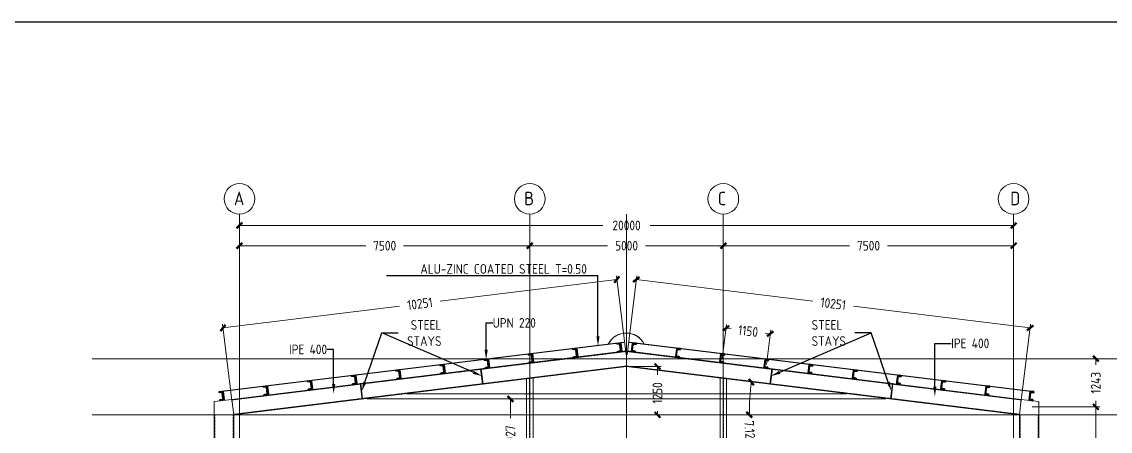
# Model space of a CAD drawing. Header units: millimetres. Extents: x -388065 to 2372687422, y -192755 to 667797.
# Drawn here: x 536351 to 564472, y 627740 to 638332 of the extents above; entities that cross this region are included whole.
import ezdxf
from ezdxf import colors
from ezdxf.entities.mleader import LeaderData, LeaderLine
from ezdxf.math import Vec2, Vec3

# ---------------------------------------------------------------- set-up
doc = ezdxf.new("R2010")
doc.units = ezdxf.units.MM
doc.linetypes.add('HIDDEN2', pattern=[4.7625, 3.175, -1.5875])
for name, color, linetype, lineweight in [('S-BEAM', 12, 'Continuous', 9), ('STR-DIM', 1, 'Continuous', 9), ('STR-GRID', 248, 'Continuous', 9), ('STR-STEEL_IN_SEC', 6, 'Continuous', 15), ('STR-STEEL_IN_SEC_HIDD', 6, 'HIDDEN2', 15), ('STR-TEXT', 7, 'Continuous', 9)]:
    doc.layers.add(name, color=color, linetype=linetype, lineweight=lineweight)
doc.styles.add('MINA_MM_ANNOT_PLAN', font='dim.shx', dxfattribs={"height": 350})
doc.styles.add('MINA_MM_LAYOUT', font='dim.shx', dxfattribs={"height": 250})
doc.dimstyles.new('MINA_MM_LAYOUT', dxfattribs={"dimtxt": 250, "dimasz": 150, "dimexe": 100, "dimexo": 100, "dimgap": 50, "dimtad": 0, "dimdec": 0, "dimzin": 0, "dimdsep": 46, "dimtxsty": 'MINA_MM_LAYOUT', "dimblk": 'ARCHTICK', "dimcen": 0.09, "dimclrd": 256, "dimclre": 256, "dimclrt": 7, "dimadec": 0, "dimazin": 0, "dimtfac": 1, "dimtdec": 0, "dimtix": 1, "dimtofl": 0, "dimtmove": 0, "dimatfit": 0, "dimfxl": 1, "dimtolj": 1, "dimtzin": 0, "dimlwd": -1, "dimlwe": -1, "dimarcsym": 0})

# ---------------------------------------------------------------- blocks, each defined once
blk = doc.blocks.new('_ARCHTICK')
at = {"color": 0, "linetype": 'ByBlock', "const_width": 0.4}
blk.add_lwpolyline([(-0.5, -0.5), (0.5, 0.5)], dxfattribs=at)
blk = doc.blocks.new('*D1696')
at = {"layer": 'Defpoints', "color": 0, "ltscale": 10, "transparency": 16777216}
for p in [(551976, 629416), (551976, 628166), (552774, 628166)]:
    blk.add_point(p, dxfattribs=at)
at = {"layer": 'STR-DIM', "ltscale": 10, "transparency": 16777216}
for p, q in [((552076, 629416), (552874, 629416)), ((552774, 629416), (552774, 629197)), ((552774, 628166), (552774, 628263)), ((552076, 628166), (552874, 628166))]:
    blk.add_line(p, q, dxfattribs=at)
at = {"layer": 'STR-DIM', "ltscale": 10, "transparency": 16777216, "xscale": 150, "yscale": 150, "zscale": 150}
for p, rotation in [((552774, 629416), 90), ((552774, 628166), 270)]:
    blk.add_blockref('_ARCHTICK', p, dxfattribs=dict(at, rotation=rotation))
at = {"layer": 'STR-DIM', "color": 7, "ltscale": 10, "transparency": 16777216, "insert": (552774, 628730), "char_height": 250, "attachment_point": 5, "rotation": 90, "style": 'MINA_MM_LAYOUT'}
blk.add_mtext('\\A1;1250', dxfattribs=at)
blk = doc.blocks.new('C2')
at = {"layer": 'STR-STEEL_IN_SEC'}
blk.add_lwpolyline([(549391, 632348), (549391, 617272), (549561, 617272), (549561, 632370)], dxfattribs=at)
at = {"layer": 'STR-STEEL_IN_SEC_HIDD', "ltscale": 0.1}
blk.add_lwpolyline([(549472, 617272), (549480, 617272), (549480, 632359), (549472, 632359)], close=True, dxfattribs=at)
blk = doc.blocks.new('*D2095')
at = {"layer": 'Defpoints', "color": 0, "ltscale": 10, "transparency": 16777216}
for p in [(541976, 636319), (541976, 635941), (561976, 635535)]:
    blk.add_point(p, dxfattribs=at)
at = {"layer": 'STR-DIM', "ltscale": 10, "transparency": 16777216}
for p, q in [((541976, 636041), (541976, 636419)), ((561976, 635635), (561976, 636419)), ((541976, 636319), (551366, 636319)), ((561976, 636319), (552586, 636319))]:
    blk.add_line(p, q, dxfattribs=at)
at = {"layer": 'STR-DIM', "ltscale": 10, "transparency": 16777216, "xscale": 150, "yscale": 150, "zscale": 150, "rotation": 180}
blk.add_blockref('_ARCHTICK', (541976, 636319), dxfattribs=at)
at = {"layer": 'STR-DIM', "ltscale": 10, "transparency": 16777216, "xscale": 150, "yscale": 150, "zscale": 150}
blk.add_blockref('_ARCHTICK', (561976, 636319), dxfattribs=at)
at = {"layer": 'STR-DIM', "color": 7, "ltscale": 10, "transparency": 16777216, "insert": (551976, 636319), "char_height": 250, "attachment_point": 5, "style": 'MINA_MM_LAYOUT'}
blk.add_mtext('\\A1;20000', dxfattribs=at)
blk = doc.blocks.new('*D2096')
at = {"layer": 'Defpoints', "color": 0, "ltscale": 10, "transparency": 16777216}
for p in [(554476, 635795), (561976, 635535), (554476, 635035)]:
    blk.add_point(p, dxfattribs=at)
at = {"layer": 'STR-DIM', "ltscale": 10, "transparency": 16777216}
for p, q in [((554476, 635135), (554476, 635895)), ((561976, 635635), (561976, 635895)), ((554476, 635795), (557736, 635795)), ((561976, 635795), (558716, 635795))]:
    blk.add_line(p, q, dxfattribs=at)
at = {"layer": 'STR-DIM', "ltscale": 10, "transparency": 16777216, "xscale": 150, "yscale": 150, "zscale": 150, "rotation": 180}
blk.add_blockref('_ARCHTICK', (554476, 635795), dxfattribs=at)
at = {"layer": 'STR-DIM', "ltscale": 10, "transparency": 16777216, "xscale": 150, "yscale": 150, "zscale": 150}
blk.add_blockref('_ARCHTICK', (561976, 635795), dxfattribs=at)
at = {"layer": 'STR-DIM', "color": 7, "ltscale": 10, "transparency": 16777216, "insert": (558226, 635795), "char_height": 250, "attachment_point": 5, "style": 'MINA_MM_LAYOUT'}
blk.add_mtext('\\A1;7500', dxfattribs=at)
blk = doc.blocks.new('*D2097')
at = {"layer": 'Defpoints', "color": 0, "transparency": 16777216}
for p in [(541976, 635795), (541976, 635535), (549476, 635035)]:
    blk.add_point(p, dxfattribs=at)
at = {"layer": 'STR-DIM', "transparency": 16777216}
for p, q in [((541976, 635635), (541976, 635895)), ((549476, 635135), (549476, 635895)), ((541976, 635795), (545236, 635795)), ((549476, 635795), (546216, 635795))]:
    blk.add_line(p, q, dxfattribs=at)
at = {"layer": 'STR-DIM', "transparency": 16777216, "xscale": 150, "yscale": 150, "zscale": 150, "rotation": 180}
blk.add_blockref('_ARCHTICK', (541976, 635795), dxfattribs=at)
at = {"layer": 'STR-DIM', "transparency": 16777216, "xscale": 150, "yscale": 150, "zscale": 150}
blk.add_blockref('_ARCHTICK', (549476, 635795), dxfattribs=at)
at = {"layer": 'STR-DIM', "color": 7, "transparency": 16777216, "insert": (545726, 635795), "char_height": 250, "attachment_point": 5, "style": 'MINA_MM_LAYOUT'}
blk.add_mtext('\\A1;7500', dxfattribs=at)
blk = doc.blocks.new('*D2098')
at = {"layer": 'Defpoints', "color": 0, "transparency": 16777216}
for p in [(549476, 635795), (549476, 635035), (554476, 635035)]:
    blk.add_point(p, dxfattribs=at)
at = {"layer": 'STR-DIM', "transparency": 16777216}
for p, q in [((549476, 635135), (549476, 635895)), ((554476, 635135), (554476, 635895)), ((549476, 635795), (551486, 635795)), ((554476, 635795), (552466, 635795))]:
    blk.add_line(p, q, dxfattribs=at)
at = {"layer": 'STR-DIM', "transparency": 16777216, "xscale": 150, "yscale": 150, "zscale": 150, "rotation": 180}
blk.add_blockref('_ARCHTICK', (549476, 635795), dxfattribs=at)
at = {"layer": 'STR-DIM', "transparency": 16777216, "xscale": 150, "yscale": 150, "zscale": 150}
blk.add_blockref('_ARCHTICK', (554476, 635795), dxfattribs=at)
at = {"layer": 'STR-DIM', "color": 7, "transparency": 16777216, "insert": (551976, 635795), "char_height": 250, "attachment_point": 5, "style": 'MINA_MM_LAYOUT'}
blk.add_mtext('\\A1;5000', dxfattribs=at)
blk = doc.blocks.new('*D2099')
at = {"layer": 'Defpoints', "color": 0, "ltscale": 10, "transparency": 16777216}
for p in [(562351, 631628), (563824, 617272), (564099, 617272)]:
    blk.add_point(p, dxfattribs=at)
at = {"layer": 'STR-DIM', "ltscale": 10, "transparency": 16777216}
for p, q in [((562451, 631628), (564199, 631628)), ((564099, 631628), (564099, 625036)), ((564099, 617272), (564099, 623864)), ((563924, 617272), (564199, 617272))]:
    blk.add_line(p, q, dxfattribs=at)
at = {"layer": 'STR-DIM', "ltscale": 10, "transparency": 16777216, "xscale": 150, "yscale": 150, "zscale": 150}
for p, rotation in [((564099, 631628), 90), ((564099, 617272), 270)]:
    blk.add_blockref('_ARCHTICK', p, dxfattribs=dict(at, rotation=rotation))
at = {"layer": 'STR-DIM', "color": 7, "ltscale": 10, "transparency": 16777216, "insert": (564099, 624450), "char_height": 250, "attachment_point": 5, "rotation": 90, "style": 'MINA_MM_LAYOUT'}
blk.add_mtext('\\A1;14357', dxfattribs=at)
blk = doc.blocks.new('*D2100')
at = {"layer": 'Defpoints', "color": 0, "ltscale": 10, "transparency": 16777216}
for p in [(563302, 632872), (564099, 632872), (562351, 631628)]:
    blk.add_point(p, dxfattribs=at)
at = {"layer": 'STR-DIM', "ltscale": 10, "transparency": 16777216}
for p, q in [((563402, 632872), (564199, 632872)), ((564099, 632872), (564099, 632717)), ((562451, 631628), (564199, 631628)), ((564099, 631628), (564099, 631783))]:
    blk.add_line(p, q, dxfattribs=at)
at = {"layer": 'STR-DIM', "ltscale": 10, "transparency": 16777216, "xscale": 150, "yscale": 150, "zscale": 150}
for p, rotation in [((564099, 632872), 90), ((564099, 631628), 270)]:
    blk.add_blockref('_ARCHTICK', p, dxfattribs=dict(at, rotation=rotation))
at = {"layer": 'STR-DIM', "color": 7, "ltscale": 10, "transparency": 16777216, "insert": (564099, 632250), "char_height": 250, "attachment_point": 5, "rotation": 90, "style": 'MINA_MM_LAYOUT'}
blk.add_mtext('\\A1;1243', dxfattribs=at)
blk = doc.blocks.new('*D2101')
at = {"layer": 'Defpoints', "color": 0, "ltscale": 10, "transparency": 16777216}
for p in [(563302, 632872), (563824, 617272), (565255, 617272)]:
    blk.add_point(p, dxfattribs=at)
at = {"layer": 'STR-DIM', "ltscale": 10, "transparency": 16777216}
for p, q in [((563402, 632872), (565355, 632872)), ((565255, 632872), (565255, 625657)), ((565255, 617272), (565255, 624486)), ((563924, 617272), (565355, 617272))]:
    blk.add_line(p, q, dxfattribs=at)
at = {"layer": 'STR-DIM', "ltscale": 10, "transparency": 16777216, "xscale": 150, "yscale": 150, "zscale": 150}
for p, rotation in [((565255, 632872), 90), ((565255, 617272), 270)]:
    blk.add_blockref('_ARCHTICK', p, dxfattribs=dict(at, rotation=rotation))
at = {"layer": 'STR-DIM', "color": 7, "ltscale": 10, "transparency": 16777216, "insert": (565255, 625072), "char_height": 250, "attachment_point": 5, "rotation": 90, "style": 'MINA_MM_LAYOUT'}
blk.add_mtext('\\A1;15600', dxfattribs=at)
blk = doc.blocks.new('*D1705')
at = {"layer": 'Defpoints', "color": 0, "ltscale": 10, "transparency": 16777216}
for p in [(551976, 629416), (555172, 628731), (538171, 628166), (561976, 628166), (574041, 628166)]:
    blk.add_point(p, dxfattribs=at)
at = {"layer": 'STR-DIM', "ltscale": 10, "transparency": 16777216}
blk.add_arc((561976, 628166), 6828, 172.875, 180, dxfattribs=at)
at = {"layer": 'STR-DIM', "ltscale": 10, "transparency": 16777216, "xscale": 150, "yscale": 150, "zscale": 150}
for p, rotation in [((555201, 629012), 82.8749836510991), ((555148, 628166), 269.9999999999999)]:
    blk.add_blockref('_ARCHTICK', p, dxfattribs=dict(at, rotation=rotation))
at = {"layer": 'STR-DIM', "color": 7, "ltscale": 10, "transparency": 16777216, "insert": (555168, 627643), "char_height": 250, "attachment_point": 5, "rotation": 274.3912, "style": 'MINA_MM_LAYOUT'}
blk.add_mtext('\\A1;7.125°', dxfattribs=at)
blk = doc.blocks.new('*D2110')
at = {"layer": 'Defpoints', "color": 0, "ltscale": 10, "transparency": 16777216}
for p in [(549391, 628578), (548975, 626651), (549391, 626651)]:
    blk.add_point(p, dxfattribs=at)
at = {"layer": 'STR-DIM', "ltscale": 10, "transparency": 16777216}
for p, q in [((549291, 628578), (548875, 628578)), ((548975, 628578), (548975, 628081)), ((548975, 626651), (548975, 627147)), ((549291, 626651), (548875, 626651))]:
    blk.add_line(p, q, dxfattribs=at)
at = {"layer": 'STR-DIM', "ltscale": 10, "transparency": 16777216, "xscale": 150, "yscale": 150, "zscale": 150}
for p, rotation in [((548975, 628578), 90), ((548975, 626651), 270)]:
    blk.add_blockref('_ARCHTICK', p, dxfattribs=dict(at, rotation=rotation))
at = {"layer": 'STR-DIM', "color": 7, "ltscale": 10, "transparency": 16777216, "insert": (548975, 627614), "char_height": 250, "attachment_point": 5, "rotation": 90, "style": 'MINA_MM_LAYOUT'}
blk.add_mtext('\\A1;1927', dxfattribs=at)
blk = doc.blocks.new('*D2428')
at = {"layer": 'Defpoints', "color": 0, "ltscale": 10, "transparency": 16777216}
for p in [(551976, 629416), (551976, 628166), (552774, 628166)]:
    blk.add_point(p, dxfattribs=at)
at = {"layer": 'STR-DIM', "ltscale": 10, "transparency": 16777216}
for p, q in [((552076, 629416), (552874, 629416)), ((552774, 629416), (552774, 629197)), ((552774, 628166), (552774, 628263)), ((552076, 628166), (552874, 628166))]:
    blk.add_line(p, q, dxfattribs=at)
at = {"layer": 'STR-DIM', "ltscale": 10, "transparency": 16777216, "xscale": 150, "yscale": 150, "zscale": 150}
for p, rotation in [((552774, 629416), 90), ((552774, 628166), 270)]:
    blk.add_blockref('_ARCHTICK', p, dxfattribs=dict(at, rotation=rotation))
at = {"layer": 'STR-DIM', "color": 7, "ltscale": 10, "transparency": 16777216, "insert": (552774, 628730), "char_height": 250, "attachment_point": 5, "rotation": 90, "style": 'MINA_MM_LAYOUT'}
blk.add_mtext('\\A1;1250', dxfattribs=at)
blk = doc.blocks.new('*D2431')
at = {"layer": 'Defpoints', "color": 0, "ltscale": 10, "transparency": 16777216}
for p in [(552228, 631665), (551976, 629616), (562150, 628364)]:
    blk.add_point(p, dxfattribs=at)
at = {"layer": 'STR-DIM', "ltscale": 10, "transparency": 16777216}
for p, q in [((551988, 629715), (552240, 631764)), ((552228, 631665), (556787, 631104)), ((562403, 630413), (557843, 630974)), ((562163, 628463), (562415, 630513))]:
    blk.add_line(p, q, dxfattribs=at)
at = {"layer": 'STR-DIM', "ltscale": 10, "transparency": 16777216, "xscale": 150, "yscale": 150, "zscale": 150}
for p, rotation in [((552228, 631665), 172.9876025701815), ((562403, 630413), 352.9876025701815)]:
    blk.add_blockref('_ARCHTICK', p, dxfattribs=dict(at, rotation=rotation))
at = {"layer": 'STR-DIM', "color": 7, "ltscale": 10, "transparency": 16777216, "insert": (557315, 631039), "char_height": 250, "attachment_point": 5, "rotation": 352.9876, "style": 'MINA_MM_LAYOUT'}
blk.add_mtext('\\A1;10251', dxfattribs=at)
blk = doc.blocks.new('U-Channels - UPN140-V47-Section B')
at = {"layer": 'S-BEAM'}
h = blk.add_hatch(dxfattribs=at)
h.set_pattern_fill('FP_3', color=256, style=0, pattern_type=2)
h.set_pattern_definition([(45, (-21434.12, 5157.95), (-125.7236, 125.7236), []), (45, (-21434.12, 5348.45), (-125.7236, 125.7236), [])])
h.paths.add_polyline_path([(-18754, 15376), (-18754, 15379), (-18755, 15383), (-18758, 15385), (-18797, 15392), (-18803, 15396), (-18805, 15403), (-18794, 15500), (-18791, 15507), (-18784, 15509), (-18744, 15508), (-18741, 15509), (-18739, 15512), (-18739, 15515), (-18799, 15522), (-18814, 15383)], flags=0)
at = {"layer": 'S-BEAM', "lineweight": 40}
for p, q in [((-18799, 15522), (-18814, 15383)), ((-18805, 15403), (-18794, 15500)), ((-18739, 15515), (-18799, 15522)), ((-18758, 15385), (-18797, 15392)), ((-18784, 15509), (-18744, 15508)), ((-18739, 15512), (-18739, 15515)), ((-18814, 15383), (-18754, 15376)), ((-18754, 15376), (-18754, 15379))]:
    blk.add_line(p, q, dxfattribs=at)
for centre, radius, start, end in [((-18795, 15402), 10, 173.73, 259.1561), ((-18784, 15499), 10, 88.3039, 173.73), ((-18744, 15513), 5, 268.3039, 353.73), ((-18759, 15380), 5, 353.73, 79.1561)]:
    blk.add_arc(centre, radius, start, end, dxfattribs=at)
blk = doc.blocks.new('*U2425')
at = {"layer": 'S-BEAM', "xscale": 1.571428571428572, "yscale": 1.571428571428572, "zscale": 1.571428571428572, "rotation": 6.280724978013015}
blk.add_blockref('U-Channels - UPN140-V47-Section B', (32162, -20794), dxfattribs=at)
blk = doc.blocks.new('*U2426')
at = {"layer": 'STR-DIM', "color": 0, "linetype": 'ByBlock', "lineweight": -2, "transparency": 16777216}
for p, rotation in [((551976, 633075), 352.8749836511007), ((553117, 632932), 352.8749836510978), ((554258, 632789), 352.8749836510978), ((555399, 632647), 352.8749836510978), ((556540, 632504), 352.8749836510978), ((557682, 632361), 352.8749836510978), ((558823, 632219), 352.8749836510978), ((559964, 632076), 352.8749836510978), ((561105, 631934), 352.8749836510978), ((562246, 631791), 352.8749836510978)]:
    blk.add_blockref('*U2425', p, dxfattribs=dict(at, rotation=rotation))
blk = doc.blocks.new('*D2436')
at = {"layer": 'Defpoints', "color": 0, "ltscale": 10, "transparency": 16777216}
for p in [(555687, 630261), (554434, 629511), (555576, 629369)]:
    blk.add_point(p, dxfattribs=at)
at = {"layer": 'STR-DIM', "ltscale": 10, "transparency": 16777216}
for p, q in [((554447, 629611), (554558, 630503)), ((554546, 630404), (554677, 630387)), ((555687, 630261), (555556, 630278)), ((555588, 629468), (555700, 630360))]:
    blk.add_line(p, q, dxfattribs=at)
at = {"layer": 'STR-DIM', "ltscale": 10, "transparency": 16777216, "xscale": 150, "yscale": 150, "zscale": 150}
for p, rotation in [((554546, 630404), 172.8749836510982), ((555687, 630261), 352.8749836510981)]:
    blk.add_blockref('_ARCHTICK', p, dxfattribs=dict(at, rotation=rotation))
at = {"layer": 'STR-DIM', "color": 7, "ltscale": 10, "transparency": 16777216, "insert": (555117, 630332), "char_height": 250, "attachment_point": 5, "rotation": 352.875, "style": 'MINA_MM_LAYOUT'}
blk.add_mtext('\\A1;1150', dxfattribs=at)
blk = doc.blocks.new('*U2423')
at = {"layer": 'S-BEAM', "xscale": 1.571428571428572, "yscale": 1.571428571428572, "zscale": 1.571428571428572, "rotation": 6.280724978013015}
blk.add_blockref('U-Channels - UPN140-V47-Section B', (32162, -20794), dxfattribs=at)
blk = doc.blocks.new('*U2424')
at = {"layer": 'STR-DIM', "color": 0, "linetype": 'ByBlock', "lineweight": -2, "transparency": 16777216}
for p, rotation in [((551976, 633075), 352.8749836511007), ((553117, 632932), 352.8749836510978), ((554258, 632789), 352.8749836510978), ((555399, 632647), 352.8749836510978), ((556540, 632504), 352.8749836510978), ((557682, 632361), 352.8749836510978), ((558823, 632219), 352.8749836510978), ((559964, 632076), 352.8749836510978), ((561105, 631934), 352.8749836510978), ((562246, 631791), 352.8749836510978)]:
    blk.add_blockref('*U2423', p, dxfattribs=dict(at, rotation=rotation))
blk = doc.blocks.new('*D2427')
at = {"layer": 'Defpoints', "color": 0, "ltscale": 10, "transparency": 16777216}
for p in [(551724, 631665), (551976, 629616), (541802, 628364)]:
    blk.add_point(p, dxfattribs=at)
at = {"layer": 'STR-DIM', "ltscale": 10, "transparency": 16777216}
for p, q in [((551724, 631665), (547165, 631104)), ((551964, 629715), (551712, 631764)), ((541549, 630413), (546109, 630974)), ((541789, 628463), (541537, 630513))]:
    blk.add_line(p, q, dxfattribs=at)
at = {"layer": 'STR-DIM', "ltscale": 10, "transparency": 16777216, "xscale": 150, "yscale": 150, "zscale": 150}
for p, rotation in [((551724, 631665), 7.012397429818579), ((541549, 630413), 187.0123974298186)]:
    blk.add_blockref('_ARCHTICK', p, dxfattribs=dict(at, rotation=rotation))
at = {"layer": 'STR-DIM', "color": 7, "ltscale": 10, "transparency": 16777216, "insert": (546637, 631039), "char_height": 250, "attachment_point": 5, "rotation": 7.0124, "style": 'MINA_MM_LAYOUT'}
blk.add_mtext('\\A1;10251', dxfattribs=at)
blk = doc.blocks.new('SECTION GRID')
at = {"layer": 'STR-GRID', "ltscale": 10}
for p, q in [((541976, 636611), (541976, 614954.8)), ((549476, 636611), (549476, 614954.8)), ((551976, 636611), (551976, 614954.8)), ((554476, 636611), (554476, 614954.8)), ((561976, 636611), (561976, 614954.8)), ((574040.8, 632871.5), (538171.2, 632871.5)), ((574040.8, 631421.5), (538171.2, 631421.5))]:
    blk.add_line(p, q, dxfattribs=at)
for centre in [(541976, 637007.1), (549476, 637007.1), (554476, 637007.1), (561976, 637007.1)]:
    blk.add_circle(centre, 396.1, dxfattribs=at)
at = {"layer": 'STR-TEXT', "char_height": 350, "attachment_point": 1, "style": 'MINA_MM_ANNOT_PLAN'}
for s, insert in [('A', (541833, 637191.6)), ('B', (549333, 637191.6)), ('C', (554333, 637191.6)), ('D', (561889.2, 637191.6))]:
    blk.add_mtext_dynamic_manual_height_columns(s, width=668.667, gutter_width=12.5, heights=[0], dxfattribs=dict(at, insert=insert))
at = {"layer": 'STR-DIM', "ltscale": 10}
for base, p2, picture, middle in [((541976, 636318.7), (541976, 635940.9), '*D2095', (551976, 636318.7)), ((554476, 635794.6), (554476, 635034.8), '*D2096', (558226, 635794.6))]:
    dim = blk.add_linear_dim(base=base, p1=(561976, 635534.8), p2=p2, dimstyle='MINA_MM_LAYOUT', dxfattribs=at)
    dim.commit()
    dim.dimension.update_dxf_attribs({"geometry": picture, "text_midpoint": middle})
at = {"layer": 'STR-DIM'}
for base, p1, p2, picture, middle in [((541976, 635794.6), (549476, 635034.8), (541976, 635534.8), '*D2097', (545726, 635794.6)), ((549476, 635794.6), (554476, 635034.8), (549476, 635034.8), '*D2098', (551976, 635794.6))]:
    dim = blk.add_linear_dim(base=base, p1=p1, p2=p2, dimstyle='MINA_MM_LAYOUT', dxfattribs=at)
    dim.commit()
    dim.dimension.update_dxf_attribs({"geometry": picture, "text_midpoint": middle})
at = {"layer": 'STR-DIM', "ltscale": 10}
for base, p1, p2, angle, picture, middle in [((564098.7, 632871.5), (562351, 631628.4), (563301.7, 632871.5), 270, '*D2100', (564098.7, 632250)), ((565255.4, 617271.5), (563301.7, 632871.5), (563824.2, 617271.5), 90, '*D2101', (565255.4, 625071.5)), ((564098.7, 617271.5), (562351, 631628.4), (563824.2, 617271.5), 270, '*D2099', (564098.7, 624450))]:
    dim = blk.add_linear_dim(base=base, p1=p1, p2=p2, angle=angle, dimstyle='MINA_MM_LAYOUT', dxfattribs=at)
    dim.commit()
    dim.dimension.update_dxf_attribs({"geometry": picture, "text_midpoint": middle})

msp = doc.modelspace()

# ---------------------------------------------------------------- linework, layer by layer
msp.add_lwpolyline([(62925.5794, 638331.8126), (741615.8383, 638331.8064), (741615.9678, 222447.7909), (62925.7089, 222447.7971)], close=True)
at = {"layer": 'STR-DIM'}
for q in [(541777.1014, 628562.5933), (562174.8849, 628562.5933)]:
    msp.add_line((551975.9931, 629818.7054), q, dxfattribs=at)
at = {"layer": 'STR-DIM', "ltscale": 0.1}
for points in [[(558674.0248, 628578.3386), (558674.0248, 628577.5925), (545273.652, 628577.5925), (545273.652, 628577.7999)], [(546292.0763, 628705.1029), (557659.9099, 628705.1029)]]:
    msp.add_lwpolyline(points, dxfattribs=at)
at = {"layer": 'STR-STEEL_IN_SEC', "ltscale": 10}
for p, q in [((551503.8357, 629995.9963), (551379.8144, 629977.0198)), ((551505.1023, 629994.0518), (551380.0622, 629974.8595)), ((552429.6856, 629994.0518), (552555.0962, 629977.8238)), ((552430.9522, 629995.9963), (552555.3521, 629980.1031))]:
    msp.add_line(p, q, dxfattribs=at)
at = {"layer": 'STR-STEEL_IN_SEC', "ltscale": 0.1}
for p, q in [((551927.1014, 629812.5933), (541777.1014, 628562.5933)), ((552024.8849, 629812.5933), (562174.8849, 628562.5933)), ((551975.9931, 629415.5925), (541825.9931, 628165.5925)), ((551975.9931, 629415.5925), (562125.9931, 628165.5925)), ((541777.1014, 628562.5933), (541325.9931, 628507.0381)), ((562174.8849, 628562.5933), (562625.9931, 628507.0381))]:
    msp.add_line(p, q, dxfattribs=at)
at = {"layer": 'STR-STEEL_IN_SEC'}
for p, q in [((541325.9931, 628165.5925), (541325.9931, 628506.2054)), ((541825.9931, 628165.5925), (541777.1014, 628562.5933)), ((562125.9931, 628165.5925), (562174.8849, 628562.5933)), ((562625.9931, 628165.5925), (562625.9931, 628506.2054)), ((541325.9931, 614015.5925), (541325.9931, 628165.5925)), ((541825.9931, 614015.5925), (541825.9931, 628165.5925)), ((562125.9931, 614015.5925), (562125.9931, 628165.5925)), ((562625.9931, 614015.5925), (562625.9931, 628165.5925))]:
    msp.add_line(p, q, dxfattribs=at)
at = {"layer": 'STR-STEEL_IN_SEC', "ltscale": 10}
for points in [[(541452.4047, 628756.8583), (541451.2143, 628766.2833), (551904.0861, 630041.4978), (551905.3264, 630031.575), (541452.4047, 628756.8583)], [(562499.5816, 628756.8583), (562500.772, 628766.2833), (552047.9002, 630041.4978), (552046.6599, 630031.575), (562499.5816, 628756.8583)]]:
    msp.add_lwpolyline(points, dxfattribs=at)
at = {"layer": 'STR-STEEL_IN_SEC', "ltscale": 0.1}
for points in [[(548221.7714, 629356.272), (548205.8877, 629354.3455), (548254.7866, 628957.3159), (548270.6666, 628959.2717), (548221.7678, 629356.3013)], [(555730.2149, 629356.272), (555746.0985, 629354.3455), (555697.1997, 628957.3159), (555681.3197, 628959.2717), (555730.2185, 629356.3013)], [(545108.9994, 628972.9256), (545093.1158, 628970.999), (545142.0146, 628573.9694), (545157.8946, 628575.9252), (545108.9958, 628972.9548)], [(558842.9869, 628972.9256), (558858.8705, 628970.999), (558809.9717, 628573.9694), (558794.0917, 628575.9252), (558842.9905, 628972.9548)]]:
    msp.add_lwpolyline(points, dxfattribs=at)
at = {"layer": 'STR-STEEL_IN_SEC', "const_width": 0.2}
for points in [[(548257.3646, 628950.764), (551975.9931, 629269.85)], [(548615.888, 628995.5794), (551975.9931, 629283.9014)], [(555336.0983, 628995.5794), (551975.9931, 629283.9014)], [(555694.6217, 628950.764), (551975.9931, 629269.85)], [(545157.8946, 628575.9252), (541809.9931, 627905.8892)], [(544972.4309, 628553.0849), (541825.9931, 627923.369)], [(558794.0917, 628575.9252), (562141.9931, 627905.8892)], [(558979.5554, 628553.0849), (562125.9931, 627923.369)]]:
    msp.add_lwpolyline(points, dxfattribs=at)
at = {"layer": 'STR-STEEL_IN_SEC', "ltscale": 10}
for radius, start, end in [(518.0104, 26.5067054, 153.49329459), (516.0104, 26.37626253, 153.62373747)]:
    msp.add_arc((551967.394, 629764.8069), radius, start, end, dxfattribs=at)
at = {"layer": 'STR-STEEL_IN_SEC_HIDD', "ltscale": 0.1}
for p, q in [((541778.6016, 628550.637), (551953.0474, 629802.1366)), ((562173.3847, 628550.637), (551998.9388, 629802.1366)), ((541824.493, 628177.5488), (551998.9388, 629429.0485)), ((562127.4933, 628177.5488), (551953.0474, 629429.0485))]:
    msp.add_line(p, q, dxfattribs=at)
for points in [[(541341.9931, 614015.5925), (541341.9931, 628165.5925)], [(541809.9931, 614015.5925), (541809.9931, 628165.5925)], [(562141.9931, 614015.5925), (562141.9931, 628165.5925)], [(562609.9931, 614015.5925), (562609.9931, 628165.5925)]]:
    msp.add_lwpolyline(points, dxfattribs=at)

# ---------------------------------------------------------------- block references
at = {"layer": 'STR-DIM', "xscale": -1, "rotation": 359.827791792279}
msp.add_blockref('*U2424', (1102046.7448, -4912.2401), dxfattribs=at)
at = {"layer": 'STR-DIM', "rotation": 0.1722082077211074}
msp.add_blockref('*U2426', (1905.2414, -4912.2401), dxfattribs=at)
at = {"layer": 'STR-STEEL_IN_SEC'}
for name in ['SECTION GRID', 'C2']:
    msp.add_blockref(name, (0, -3255.9359), dxfattribs=at)
at = {"layer": 'STR-STEEL_IN_SEC', "xscale": -1}
msp.add_blockref('C2', (1103951.9863, -3255.9359), dxfattribs=at)

# ---------------------------------------------------------------- dimensions: what is measured, and where the dimension line sits
at = {"layer": 'STR-DIM', "ltscale": 10}
for p1, p2, distance, picture, middle in [((541801.5473, 628364.0929), (551975.9931, 629615.5925), 2064.8062, '*D2427', (546636.6902, 631039.2037)), ((562150.439, 628364.0929), (551975.9931, 629615.5925), -2064.8062, '*D2431', (557315.2961, 631039.2037)), ((554434.4975, 629511.3924), (555575.6171, 629368.7524), 899.3063, '*D2436', (555116.6025, 630332.4341))]:
    dim = msp.add_aligned_dim(p1=p1, p2=p2, distance=distance, dimstyle='MINA_MM_LAYOUT', dxfattribs=at)
    dim.commit()
    dim.dimension.update_dxf_attribs({"geometry": picture, "text_midpoint": middle})
dim = msp.add_angular_dim_2l(base=(555171.8538, 628730.9742), line1=((574040.8259, 628165.5925), (538171.1642, 628165.5925)), line2=((551975.9931, 629415.5925), (561975.9931, 628165.5925)), dimstyle='MINA_MM_LAYOUT', override={"dimadec": 3}, dxfattribs=at)
dim.commit()
dim.dimension.update_dxf_attribs({"geometry": '*D1705', "text_midpoint": (555168.4465, 627642.8328), "dimtype": 162})
for picture in ['*D1696', '*D2428']:
    dim = msp.add_linear_dim(base=(552773.9353, 628165.5925), p1=(551975.9931, 629415.5925), p2=(551975.9931, 628165.5925), angle=90, dimstyle='MINA_MM_LAYOUT', dxfattribs=at)
    dim.commit()
    dim.dimension.update_dxf_attribs({"geometry": picture, "text_midpoint": (552773.9353, 628729.9982), "dimtype": 160})
dim = msp.add_linear_dim(base=(548975.158, 626650.5925), p1=(549390.9931, 628577.5925), p2=(549390.9931, 626650.5925), angle=90, dimstyle='MINA_MM_LAYOUT', dxfattribs=at)
dim.commit()
dim.dimension.update_dxf_attribs({"geometry": '*D2110', "text_midpoint": (548975.158, 627614.0925)})

# ---------------------------------------------------------------- leaders
at = {"layer": 'STR-DIM'}
ml = msp.add_multileader_mtext('Standard', dxfattribs=at)
ml.set_content('ALU-ZINC COATED STEEL T=0.50', color=7, style='MINA_MM_LAYOUT')
ml.set_leader_properties(linetype='ByLayer')
ml.build(insert=Vec2(0, 0))
ml.multileader.update_dxf_attribs({"text_right_attachment_type": 6, "dogleg_length": 0.36, "arrow_head_size": 250})
ctx = ml.context
ctx.base_point, ctx.char_height, ctx.arrow_head_size, ctx.landing_gap_size, ctx.plane_origin = Vec3(544630.3275, 631937.9141), 250, 250, 0.09, Vec3(551400.9919, 629528.9861)
ctx.right_attachment, ctx.text_align_type = 6, 2
notes = []
notes.append((ctx, [(0, (1, 1, 0), (551238.1775, 631762.9141), (-1, 0), 286.2414, [(0, [(551238.1775, 629948.1834)], 0, [])])]))
ctx.mtext.insert, ctx.mtext.alignment, ctx.mtext.flow_direction = Vec3(550951.8461, 632062.9141), 3, 5
ml = msp.add_multileader_mtext('Standard', dxfattribs=at)
ml.set_content('STEEL\\PSTAYS', color=7, style='MINA_MM_LAYOUT')
ml.set_leader_properties(linetype='ByLayer')
ml.build(insert=Vec2(0, 0))
ml.multileader.update_dxf_attribs({"text_left_attachment_type": 2, "text_right_attachment_type": 2, "dogleg_length": 0.36, "arrow_head_size": 250})
ctx = ml.context
ctx.base_point, ctx.char_height, ctx.arrow_head_size, ctx.landing_gap_size, ctx.plane_origin = Vec3(546075.1182, 630281.3295), 250, 250, 0.09, Vec3(547401.5732, 631445.9523)
ctx.left_attachment, ctx.right_attachment, ctx.text_align_type = 2, 2, 2
notes.append((ctx, [(1, (1, 1, 0), (545657.1379, 630281.3295), (1, 0), 417.9803, [(0, [(548246.2172, 629165.7865)], 0, []), (1, [(545133.4452, 628774.44)], 0, [])])]))
ctx.mtext.insert, ctx.mtext.alignment, ctx.mtext.flow_direction = Vec3(547194.2558, 630614.6629), 3, 5
ml = msp.add_multileader_mtext('Standard', dxfattribs=at)
ml.set_content('UPN 220', color=7, style='MINA_MM_LAYOUT')
ml.set_leader_properties(linetype='ByLayer')
ml.build(insert=Vec2(0, 0))
ml.multileader.update_dxf_attribs({"text_right_attachment_type": 6, "dogleg_length": 0.36, "arrow_head_size": 250})
ctx = ml.context
ctx.base_point, ctx.char_height, ctx.arrow_head_size, ctx.landing_gap_size, ctx.plane_origin = Vec3(548517.7974, 630543.1704), 250, 250, 0.09, Vec3(549193.1046, 631588.8127)
ctx.right_attachment = 6
notes.append((ctx, [(0, (1, 1, 0), (548348.4607, 630543.1704), (1, 0), 169.3367, [(0, [(548348.4607, 629597.8137)], 0, [])])]))
ctx.mtext.insert, ctx.mtext.flow_direction = Vec3(548517.8874, 630668.1704), 5
ml = msp.add_multileader_mtext('Standard', dxfattribs=at)
ml.set_content('STEEL\\PSTAYS', color=7, style='MINA_MM_LAYOUT')
ml.set_leader_properties(linetype='ByLayer')
ml.build(insert=Vec2(0, 0))
ml.multileader.update_dxf_attribs({"text_left_attachment_type": 2, "text_right_attachment_type": 2, "dogleg_length": 0.36, "arrow_head_size": 250})
ctx = ml.context
ctx.base_point, ctx.char_height, ctx.arrow_head_size, ctx.landing_gap_size, ctx.plane_origin = Vec3(556757.6405, 630281.3295), 250, 250, 0.09, Vec3(556550.4131, 631445.9523)
ctx.left_attachment, ctx.right_attachment = 2, 2
notes.append((ctx, [(1, (1, 1, 0), (558294.8484, 630281.3295), (-1, 0), 417.9803, [(0, [(555705.7691, 629165.7865)], 0, []), (1, [(558818.5411, 628774.44)], 0, [])])]))
ctx.mtext.insert, ctx.mtext.flow_direction = Vec3(556757.7305, 630614.6629), 5
ml = msp.add_multileader_mtext('Standard', dxfattribs=at)
ml.set_content('IPE 400', color=7, style='MINA_MM_LAYOUT')
ml.set_leader_properties(linetype='ByLayer')
ml.build(insert=Vec2(0, 0))
ml.multileader.update_dxf_attribs({"text_right_attachment_type": 2, "dogleg_length": 0.36, "arrow_head_size": 250})
ctx = ml.context
ctx.base_point, ctx.char_height, ctx.arrow_head_size, ctx.landing_gap_size, ctx.plane_origin = Vec3(542799.2549, 629857.9293), 250, 250, 0.09, Vec3(543564.6038, 630988.0573)
ctx.right_attachment, ctx.text_align_type = 2, 2
notes.append((ctx, [(0, (1, 1, 0), (544409.2478, 629857.9293), (-1, 0), 169.3367, [(0, [(544409.2478, 628707.8915)], 0, [])])]))
ctx.mtext.insert, ctx.mtext.alignment, ctx.mtext.flow_direction = Vec3(544239.8211, 629982.9293), 3, 5
ml = msp.add_multileader_mtext('Standard', dxfattribs=at)
ml.set_content('IPE 400', color=7, style='MINA_MM_LAYOUT')
ml.set_leader_properties(linetype='ByLayer')
ml.build(insert=Vec2(0, 0))
ml.multileader.update_dxf_attribs({"text_right_attachment_type": 6, "dogleg_length": 0.36, "arrow_head_size": 250})
ctx = ml.context
ctx.base_point, ctx.char_height, ctx.arrow_head_size, ctx.landing_gap_size, ctx.plane_origin = Vec3(560362.0185, 630013.0186), 250, 250, 0.09, Vec3(560785.5287, 630632.3026)
ctx.right_attachment = 6
notes.append((ctx, [(0, (1, 1, 0), (559940.8848, 630013.0186), (1, 0), 421.1337, [(0, [(559940.8848, 628641.3035)], 0, [])])]))
ctx.mtext.insert, ctx.mtext.flow_direction = Vec3(560362.1085, 630138.0186), 5
for ctx, leaders in notes:
    for number, flags, end, landing, length, lines in leaders:
        leader = LeaderData()
        leader.index, (leader.has_last_leader_line, leader.has_dogleg_vector, leader.attachment_direction) = number, flags
        leader.last_leader_point, leader.dogleg_vector, leader.dogleg_length = Vec3(end), Vec3(landing), length
        for number, points, colour, breaks in lines:
            line = LeaderLine()
            line.index, line.vertices, line.color, line.breaks = number, Vec3.list(points), colors.encode_raw_color(colour), breaks
            leader.lines.append(line)
        ctx.leaders.append(leader)

doc.saveas('drawing.dxf')
